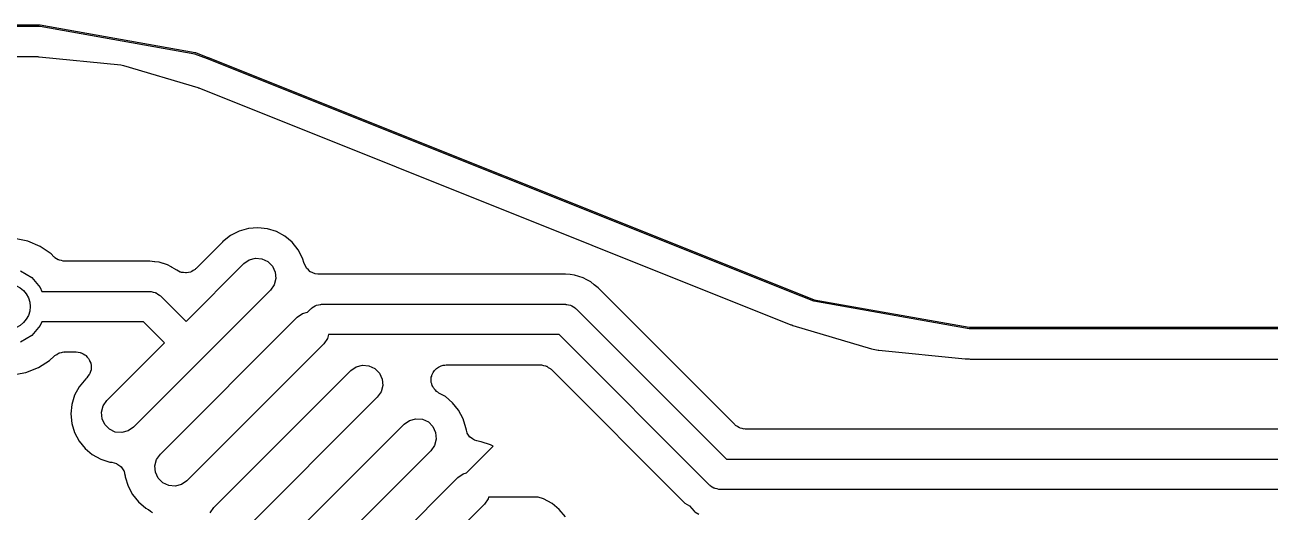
# Model space of a CAD drawing. Extents: x 69.6 to 139.6, y -158 to -61.
# Drawn here: x 106.91 to 115.15, y -97.25 to -94.03 of the extents above; entities that cross this region are included whole.
import ezdxf

# ---------------------------------------------------------------- set-up
doc = ezdxf.new("R2010")
doc.units = 0
doc.header["$MEASUREMENT"] = 0
doc.layers.add('BLACK', color=7, linetype='CONTINUOUS')

msp = doc.modelspace()

# ---------------------------------------------------------------- linework, layer by layer
at = {"layer": 'Black'}
for p, q in [((102.166, -94.027), (107.011, -94.027)), ((107.011, -94.037), (102.166, -94.037)), ((107.011, -94.027), (107.012, -94.0273)), ((107.012, -94.0367), (107.011, -94.037)), ((107.012, -94.0273), (107.013, -94.0278)), ((107.013, -94.0362), (107.012, -94.0367)), ((107.013, -94.0277), (107.015, -94.0271)), ((107.013, -94.0278), (107.013, -94.0277)), ((107.013, -94.0364), (107.013, -94.0362)), ((107.015, -94.037), (107.013, -94.0364)), ((107.015, -94.0271), (107.017, -94.0271)), ((108.04, -94.2196), (107.015, -94.037)), ((107.017, -94.0271), (108.042, -94.2098)), ((108.123, -94.2513), (108.04, -94.2196)), ((108.042, -94.2098), (108.043, -94.21)), ((108.043, -94.21), (108.043, -94.2101)), ((108.043, -94.2101), (108.126, -94.2419)), ((102.175, -94.237), (107.001, -94.237)), ((107.001, -94.237), (107.005, -94.2379)), ((107.005, -94.2379), (107.01, -94.2375)), ((107.01, -94.2375), (107.549, -94.2913)), ((107.549, -94.2913), (107.558, -94.2938)), ((107.558, -94.2938), (107.568, -94.2949)), ((107.568, -94.2949), (108.058, -94.441)), ((112.05, -95.8221), (108.123, -94.2513)), ((108.126, -94.2419), (108.126, -94.2419)), ((108.126, -94.2419), (108.127, -94.242)), ((108.127, -94.242), (112.054, -95.8128)), ((108.058, -94.441), (108.062, -94.4431)), ((108.062, -94.4431), (108.066, -94.444)), ((108.066, -94.444), (111.971, -96.0059)), ((108.393, -95.3737), (108.332, -95.3913)), ((108.456, -95.3682), (108.393, -95.3737)), ((108.519, -95.375), (108.456, -95.3682)), ((108.579, -95.3939), (108.519, -95.375)), ((106.934, -95.458), (106.847, -95.4403)), ((107.015, -95.4922), (106.934, -95.458)), ((108.276, -95.4204), (108.223, -95.4627)), ((108.332, -95.3913), (108.276, -95.4204)), ((108.634, -95.4242), (108.579, -95.3939)), ((108.683, -95.4646), (108.634, -95.4242)), ((107.088, -95.5416), (107.015, -95.4922)), ((107.107, -95.5605), (107.088, -95.5416)), ((108.223, -95.463), (108.047, -95.6384)), ((108.223, -95.4627), (108.223, -95.463)), ((108.723, -95.5138), (108.683, -95.4646)), ((108.752, -95.5697), (108.723, -95.5138)), ((107.111, -95.5631), (107.107, -95.5605)), ((107.114, -95.5666), (107.111, -95.5631)), ((107.125, -95.573), (107.114, -95.5666)), ((107.135, -95.5805), (107.125, -95.573)), ((107.14, -95.5817), (107.135, -95.5805)), ((107.144, -95.584), (107.14, -95.5817)), ((107.156, -95.5862), (107.144, -95.584)), ((107.169, -95.5896), (107.156, -95.5862)), ((107.173, -95.5892), (107.169, -95.5896)), ((107.178, -95.59), (107.173, -95.5892)), ((107.741, -95.59), (107.178, -95.59)), ((107.773, -95.5935), (107.741, -95.59)), ((107.774, -95.5936), (107.773, -95.5935)), ((107.773, -95.5935), (107.773, -95.5935)), ((107.802, -95.5965), (107.774, -95.5936)), ((107.83, -95.6052), (107.802, -95.5965)), ((107.83, -95.6053), (107.83, -95.6052)), ((107.831, -95.6056), (107.83, -95.6053)), ((107.858, -95.6139), (107.831, -95.6056)), ((107.883, -95.6278), (107.858, -95.6139)), ((107.981, -95.9878), (108.363, -95.6057)), ((108.363, -95.6057), (108.398, -95.5809)), ((108.398, -95.5809), (108.44, -95.5697)), ((108.44, -95.5697), (108.483, -95.5735)), ((108.483, -95.5735), (108.522, -95.5917)), ((108.522, -95.5917), (108.553, -95.6223)), ((108.553, -95.6223), (108.571, -95.6615)), ((108.763, -95.6054), (108.752, -95.5697)), ((108.77, -95.6201), (108.763, -95.6054)), ((108.777, -95.635), (108.77, -95.6201)), ((106.886, -95.6542), (106.961, -95.6978)), ((106.961, -95.6978), (107.017, -95.7645)), ((107.884, -95.6279), (107.883, -95.6278)), ((107.884, -95.6283), (107.884, -95.6279)), ((107.909, -95.6418), (107.884, -95.6283)), ((107.912, -95.6443), (107.909, -95.6418)), ((107.916, -95.6465), (107.912, -95.6443)), ((107.919, -95.6496), (107.916, -95.6465)), ((107.931, -95.6551), (107.919, -95.6496)), ((107.942, -95.6616), (107.931, -95.6551)), ((107.947, -95.6624), (107.942, -95.6616)), ((107.951, -95.6643), (107.947, -95.6624)), ((107.964, -95.6654), (107.951, -95.6643)), ((107.977, -95.6677), (107.964, -95.6654)), ((107.981, -95.6669), (107.977, -95.6677)), ((107.985, -95.6673), (107.981, -95.6669)), ((107.998, -95.6639), (107.985, -95.6673)), ((108.011, -95.6616), (107.998, -95.6639)), ((108.015, -95.6594), (108.011, -95.6616)), ((108.019, -95.6583), (108.015, -95.6594)), ((108.029, -95.6508), (108.019, -95.6583)), ((108.041, -95.6443), (108.029, -95.6508)), ((108.044, -95.6409), (108.041, -95.6443)), ((108.047, -95.6384), (108.044, -95.6409)), ((108.575, -95.7045), (108.564, -95.7463)), ((108.571, -95.6615), (108.575, -95.7045)), ((108.778, -95.6356), (108.777, -95.635)), ((108.778, -95.6364), (108.778, -95.6356)), ((108.79, -95.6477), (108.778, -95.6364)), ((108.802, -95.6593), (108.79, -95.6477)), ((108.803, -95.6597), (108.802, -95.6593)), ((108.804, -95.6603), (108.803, -95.6597)), ((108.819, -95.6668), (108.804, -95.6603)), ((108.834, -95.6737), (108.819, -95.6668)), ((108.835, -95.6737), (108.834, -95.6737)), ((108.836, -95.6741), (108.835, -95.6737)), ((108.852, -95.6751), (108.836, -95.6741)), ((108.869, -95.6763), (108.852, -95.6751)), ((108.882, -95.675), (108.869, -95.6763)), ((110.49, -95.675), (108.882, -95.675)), ((110.521, -95.6785), (110.49, -95.675)), ((110.522, -95.6785), (110.521, -95.6785)), ((110.522, -95.6786), (110.522, -95.6785)), ((110.551, -95.6815), (110.522, -95.6786)), ((110.578, -95.6902), (110.551, -95.6815)), ((110.579, -95.6903), (110.578, -95.6902)), ((110.579, -95.6906), (110.579, -95.6903)), ((110.607, -95.6989), (110.579, -95.6906)), ((110.632, -95.7128), (110.607, -95.6989)), ((107.017, -95.7645), (107.027, -95.79)), ((107.027, -95.79), (107.741, -95.79)), ((108.539, -95.7817), (107.633, -96.6874)), ((107.741, -95.79), (107.746, -95.7908)), ((107.746, -95.7908), (107.75, -95.7904)), ((107.75, -95.7904), (107.763, -95.7938)), ((108.564, -95.7463), (108.539, -95.7817)), ((110.632, -95.7129), (110.632, -95.7128)), ((110.633, -95.7133), (110.632, -95.7129)), ((110.658, -95.7268), (110.633, -95.7133)), ((110.68, -95.7453), (110.658, -95.7268)), ((110.68, -95.7455), (110.68, -95.7453)), ((110.681, -95.746), (110.68, -95.7455)), ((110.706, -95.7663), (110.681, -95.746)), ((111.61, -96.6707), (110.706, -95.7663)), ((107.763, -95.7938), (107.776, -95.796)), ((107.776, -95.796), (107.779, -95.7982)), ((107.779, -95.7982), (107.784, -95.7994)), ((107.784, -95.7994), (107.794, -95.8069)), ((107.794, -95.8069), (107.806, -95.8134)), ((107.806, -95.8134), (107.808, -95.8168)), ((107.808, -95.8168), (107.812, -95.8193)), ((107.812, -95.8193), (107.981, -95.9878)), ((112.133, -95.854), (112.05, -95.8221)), ((112.05, -95.8221), (112.05, -95.8221)), ((112.05, -95.8221), (112.05, -95.8221)), ((112.054, -95.8128), (112.136, -95.8444)), ((112.134, -95.854), (112.133, -95.854)), ((112.134, -95.8542), (112.134, -95.854)), ((113.16, -96.0369), (112.134, -95.8542)), ((112.136, -95.8444), (113.162, -96.0271)), ((108.717, -95.9595), (108.752, -95.9347)), ((108.752, -95.9347), (108.785, -95.9259)), ((108.785, -95.9259), (108.806, -95.9043)), ((108.806, -95.9043), (108.81, -95.9018)), ((108.81, -95.9018), (108.813, -95.8984)), ((108.813, -95.8984), (108.824, -95.8919)), ((108.824, -95.8919), (108.835, -95.8844)), ((108.835, -95.8844), (108.839, -95.8832)), ((108.839, -95.8832), (108.843, -95.881)), ((108.843, -95.881), (108.856, -95.8788)), ((108.856, -95.8788), (108.868, -95.8754)), ((108.868, -95.8754), (108.873, -95.8758)), ((108.873, -95.8758), (108.877, -95.875)), ((108.877, -95.875), (110.49, -95.875)), ((110.49, -95.875), (110.494, -95.8758)), ((110.494, -95.8758), (110.499, -95.8754)), ((110.499, -95.8754), (110.511, -95.8788)), ((110.511, -95.8788), (110.524, -95.881)), ((110.524, -95.881), (110.528, -95.8832)), ((110.528, -95.8832), (110.532, -95.8844)), ((110.532, -95.8844), (110.543, -95.8919)), ((110.543, -95.8919), (110.554, -95.8984)), ((110.554, -95.8984), (110.557, -95.9018)), ((110.557, -95.9018), (110.561, -95.9043)), ((110.561, -95.9043), (111.556, -96.9)), ((107.017, -96.0155), (106.961, -96.0822)), ((107.027, -95.99), (107.017, -96.0155)), ((107.7, -95.99), (107.027, -95.99)), ((107.839, -96.1293), (107.7, -95.99)), ((107.811, -96.8652), (108.717, -95.9595)), ((111.971, -96.0059), (111.977, -96.0075)), ((111.977, -96.0075), (111.982, -96.0102)), ((111.982, -96.0102), (111.988, -96.0115)), ((111.988, -96.0115), (111.995, -96.0144)), ((111.995, -96.0144), (112.515, -96.1694)), ((113.162, -96.0369), (113.16, -96.0369)), ((113.162, -96.0271), (113.163, -96.0277)), ((113.163, -96.0364), (113.162, -96.0369)), ((113.163, -96.0278), (113.164, -96.0273)), ((113.163, -96.0277), (113.163, -96.0278)), ((113.164, -96.0367), (113.163, -96.0362)), ((113.163, -96.0362), (113.163, -96.0364)), ((113.164, -96.0273), (113.166, -96.027)), ((113.166, -96.037), (113.164, -96.0367)), ((113.166, -96.027), (123.004, -96.027)), ((123.004, -96.037), (113.166, -96.037)), ((106.961, -96.0822), (106.886, -96.1258)), ((108.917, -96.1001), (108.893, -96.1355)), ((108.924, -96.075), (108.917, -96.1001)), ((110.449, -96.075), (108.924, -96.075)), ((111.444, -97.0707), (110.449, -96.075)), ((107.126, -96.2063), (107.137, -96.1984)), ((107.137, -96.1984), (107.141, -96.1976)), ((107.141, -96.1976), (107.143, -96.196)), ((107.143, -96.196), (107.157, -96.1936)), ((107.157, -96.1936), (107.171, -96.1902)), ((107.171, -96.1902), (107.174, -96.1906)), ((107.174, -96.1906), (107.178, -96.19)), ((107.178, -96.19), (107.254, -96.19)), ((107.254, -96.19), (107.267, -96.1923)), ((107.267, -96.1923), (107.28, -96.1934)), ((107.28, -96.1934), (107.284, -96.1953)), ((107.284, -96.1953), (107.288, -96.196)), ((107.288, -96.196), (107.3, -96.2026)), ((107.457, -96.5114), (107.839, -96.1293)), ((108.893, -96.1355), (107.987, -97.0413)), ((112.515, -96.1694), (112.56, -96.1782)), ((112.56, -96.1782), (112.561, -96.1786)), ((112.561, -96.1786), (112.562, -96.1786)), ((112.562, -96.1786), (112.564, -96.1784)), ((112.564, -96.1784), (113.135, -96.2355)), ((107.004, -96.2936), (107.078, -96.2463)), ((107.078, -96.2463), (107.109, -96.2176)), ((107.109, -96.2176), (107.111, -96.2158)), ((107.111, -96.2158), (107.113, -96.2134)), ((107.113, -96.2134), (107.126, -96.2063)), ((107.3, -96.2026), (107.312, -96.2081)), ((107.312, -96.2081), (107.315, -96.2112)), ((107.315, -96.2112), (107.318, -96.2134)), ((107.318, -96.2134), (107.327, -96.2234)), ((107.327, -96.2234), (107.336, -96.2326)), ((107.336, -96.2326), (107.338, -96.2366)), ((107.338, -96.2366), (107.341, -96.24)), ((107.341, -96.24), (107.345, -96.2523)), ((107.345, -96.2523), (107.351, -96.2641)), ((107.351, -96.2641), (107.351, -96.2685)), ((107.351, -96.2685), (107.353, -96.2726)), ((107.353, -96.2726), (107.353, -96.2857)), ((109.106, -96.2885), (109.148, -96.2773)), ((109.148, -96.2773), (109.191, -96.2811)), ((109.191, -96.2811), (109.23, -96.2994)), ((109.659, -96.286), (109.668, -96.281)), ((109.668, -96.281), (109.675, -96.2797)), ((109.675, -96.2797), (109.682, -96.277)), ((109.682, -96.277), (109.692, -96.2767)), ((109.692, -96.2767), (109.702, -96.275)), ((109.702, -96.275), (110.324, -96.275)), ((110.324, -96.275), (110.329, -96.2758)), ((110.329, -96.2758), (110.333, -96.2754)), ((110.333, -96.2754), (110.346, -96.2788)), ((110.346, -96.2788), (110.359, -96.281)), ((110.359, -96.281), (110.362, -96.2832)), ((110.362, -96.2832), (110.367, -96.2844)), ((110.367, -96.2844), (110.377, -96.2919)), ((113.135, -96.2355), (113.149, -96.2355)), ((113.149, -96.2355), (113.154, -96.2365)), ((113.154, -96.2365), (113.16, -96.2362)), ((113.16, -96.2362), (113.168, -96.237)), ((113.168, -96.237), (122.999, -96.237)), ((106.835, -96.3408), (106.922, -96.3255)), ((106.922, -96.3255), (107.004, -96.2936)), ((107.325, -96.3607), (107.317, -96.3681)), ((107.332, -96.35), (107.325, -96.3607)), ((107.341, -96.34), (107.332, -96.35)), ((107.342, -96.3359), (107.341, -96.34)), ((107.345, -96.3323), (107.342, -96.3359)), ((107.348, -96.3196), (107.345, -96.3323)), ((107.353, -96.3074), (107.348, -96.3196)), ((107.353, -96.2857), (107.354, -96.2987)), ((107.354, -96.2987), (107.353, -96.303)), ((107.353, -96.303), (107.353, -96.3074)), ((108.165, -97.2191), (109.07, -96.3133)), ((109.07, -96.3133), (109.106, -96.2885)), ((109.23, -96.2994), (109.26, -96.3299)), ((109.26, -96.3299), (109.279, -96.3691)), ((109.603, -96.3576), (109.606, -96.3506)), ((109.603, -96.3676), (109.603, -96.3576)), ((109.606, -96.3506), (109.607, -96.3431)), ((109.607, -96.3431), (109.612, -96.3344)), ((109.612, -96.3344), (109.615, -96.325)), ((109.615, -96.325), (109.62, -96.3192)), ((109.62, -96.3192), (109.624, -96.3126)), ((109.624, -96.3126), (109.631, -96.306)), ((109.631, -96.306), (109.638, -96.2984)), ((109.638, -96.2984), (109.644, -96.2946)), ((109.644, -96.2946), (109.65, -96.2896)), ((109.65, -96.2896), (109.659, -96.286)), ((110.377, -96.2919), (110.389, -96.2984)), ((110.389, -96.2984), (110.391, -96.3018)), ((110.391, -96.3018), (110.395, -96.3043)), ((110.395, -96.3043), (111.281, -97.1902)), ((107.274, -96.4208), (107.244, -96.4765)), ((107.317, -96.3681), (107.274, -96.4208)), ((109.282, -96.4122), (109.271, -96.4539)), ((109.279, -96.3691), (109.282, -96.4122)), ((109.602, -96.3774), (109.603, -96.3676)), ((109.603, -96.3848), (109.602, -96.3774)), ((109.603, -96.3924), (109.603, -96.3848)), ((109.607, -96.4017), (109.603, -96.3924)), ((109.609, -96.4115), (109.607, -96.4017)), ((109.613, -96.4179), (109.609, -96.4115)), ((109.615, -96.425), (109.613, -96.4179)), ((109.622, -96.4326), (109.615, -96.425)), ((109.627, -96.4411), (109.622, -96.4326)), ((109.633, -96.4458), (109.627, -96.4411)), ((109.638, -96.4516), (109.633, -96.4458)), ((107.244, -96.4765), (107.226, -96.537)), ((107.432, -96.5468), (107.457, -96.5114)), ((109.246, -96.4893), (108.341, -97.3951)), ((109.271, -96.4539), (109.246, -96.4893)), ((109.646, -96.4566), (109.638, -96.4516)), ((109.654, -96.4628), (109.646, -96.4566)), ((109.696, -96.4856), (109.654, -96.4628)), ((109.744, -96.5261), (109.696, -96.4856)), ((109.784, -96.5752), (109.744, -96.5261)), ((107.226, -96.537), (107.219, -96.5999)), ((107.219, -96.5999), (107.225, -96.6628)), ((107.421, -96.5886), (107.432, -96.5468)), ((107.425, -96.6316), (107.421, -96.5886)), ((109.814, -96.6312), (109.784, -96.5752)), ((107.225, -96.6628), (107.244, -96.7234)), ((107.443, -96.6708), (107.425, -96.6316)), ((107.474, -96.7014), (107.443, -96.6708)), ((107.633, -96.6874), (107.598, -96.7122)), ((108.518, -97.5729), (109.424, -96.6672)), ((109.424, -96.6672), (109.46, -96.6424)), ((109.46, -96.6424), (109.501, -96.6312)), ((109.501, -96.6312), (109.544, -96.6349)), ((109.544, -96.6349), (109.584, -96.6532)), ((109.584, -96.6532), (109.614, -96.6838)), ((109.614, -96.6838), (109.632, -96.7229)), ((109.832, -96.6918), (109.814, -96.6312)), ((109.832, -96.6928), (109.832, -96.6918)), ((109.836, -96.7083), (109.832, -96.6928)), ((111.614, -96.6732), (111.61, -96.6707)), ((111.616, -96.6766), (111.614, -96.6732)), ((111.628, -96.6831), (111.616, -96.6766)), ((111.638, -96.6906), (111.628, -96.6831)), ((111.643, -96.6918), (111.638, -96.6906)), ((111.646, -96.694), (111.643, -96.6918)), ((111.659, -96.6962), (111.646, -96.694)), ((111.672, -96.6996), (111.659, -96.6962)), ((107.244, -96.7234), (107.273, -96.7793)), ((107.513, -96.7196), (107.474, -96.7014)), ((107.556, -96.7234), (107.513, -96.7196)), ((107.598, -96.7122), (107.556, -96.7234)), ((109.636, -96.766), (109.625, -96.8078)), ((109.632, -96.7229), (109.636, -96.766)), ((109.84, -96.7239), (109.836, -96.7083)), ((109.841, -96.725), (109.84, -96.7239)), ((109.841, -96.7262), (109.841, -96.725)), ((109.85, -96.7394), (109.841, -96.7262)), ((109.859, -96.7527), (109.85, -96.7394)), ((109.861, -96.7535), (109.859, -96.7527)), ((109.861, -96.7546), (109.861, -96.7535)), ((109.875, -96.7637), (109.861, -96.7546)), ((109.888, -96.7732), (109.875, -96.7637)), ((109.889, -96.7735), (109.888, -96.7732)), ((109.89, -96.7743), (109.889, -96.7735)), ((109.905, -96.7783), (109.89, -96.7743)), ((109.921, -96.7828), (109.905, -96.7783)), ((111.676, -96.6992), (111.672, -96.6996)), ((111.681, -96.7), (111.676, -96.6992)), ((124.614, -96.7), (111.681, -96.7)), ((107.273, -96.7793), (107.313, -96.8285)), ((107.313, -96.8285), (107.361, -96.869)), ((109.6, -96.8432), (108.695, -97.7489)), ((109.625, -96.8078), (109.6, -96.8432)), ((109.837, -96.99), (110.013, -96.8136)), ((109.932, -96.7839), (109.921, -96.7828)), ((109.994, -96.8033), (109.932, -96.7839)), ((110.013, -96.8136), (109.994, -96.8033)), ((107.361, -96.869), (107.417, -96.8992)), ((107.417, -96.8992), (107.477, -96.9181)), ((107.477, -96.9181), (107.49, -96.9195)), ((107.49, -96.9195), (107.505, -96.924)), ((107.505, -96.924), (107.521, -96.928)), ((107.521, -96.928), (107.522, -96.9288)), ((107.522, -96.9288), (107.523, -96.9292)), ((107.523, -96.9292), (107.536, -96.9386)), ((107.536, -96.9386), (107.549, -96.9477)), ((107.775, -96.9424), (107.786, -96.9006)), ((107.779, -96.9855), (107.775, -96.9424)), ((107.786, -96.9006), (107.811, -96.8652)), ((111.556, -96.9), (124.739, -96.9)), ((107.549, -96.9477), (107.55, -96.9489)), ((107.55, -96.9489), (107.551, -96.9497)), ((107.551, -96.9497), (107.56, -96.963)), ((107.56, -96.963), (107.569, -96.976)), ((107.569, -96.976), (107.57, -96.9774)), ((107.57, -96.9774), (107.571, -96.9786)), ((107.571, -96.9786), (107.574, -96.9941)), ((107.574, -96.9941), (107.579, -97.0095)), ((107.579, -97.0095), (107.579, -97.0166)), ((107.579, -97.0166), (107.597, -97.0772)), ((107.797, -97.0246), (107.779, -96.9855)), ((107.827, -97.0552), (107.797, -97.0246)), ((109.331, -97.4681), (109.778, -97.021)), ((109.778, -97.021), (109.813, -96.9962)), ((109.813, -96.9962), (109.837, -96.99)), ((107.597, -97.0772), (107.627, -97.1332)), ((107.867, -97.0735), (107.827, -97.0552)), ((107.91, -97.0772), (107.867, -97.0735)), ((107.951, -97.066), (107.91, -97.0772)), ((107.987, -97.0413), (107.951, -97.066)), ((111.448, -97.0732), (111.444, -97.0707)), ((111.451, -97.0766), (111.448, -97.0732)), ((111.462, -97.0831), (111.451, -97.0766)), ((111.473, -97.0906), (111.462, -97.0831)), ((111.477, -97.0918), (111.473, -97.0906)), ((111.481, -97.094), (111.477, -97.0918)), ((111.494, -97.0962), (111.481, -97.094)), ((111.506, -97.0996), (111.494, -97.0962)), ((111.511, -97.0992), (111.506, -97.0996)), ((111.515, -97.1), (111.511, -97.0992)), ((124.78, -97.1), (111.515, -97.1)), ((107.627, -97.1332), (107.667, -97.1823)), ((107.667, -97.1823), (107.715, -97.2228)), ((109.979, -97.1616), (109.954, -97.197)), ((109.982, -97.15), (109.979, -97.1616)), ((110.31, -97.15), (109.982, -97.15)), ((110.346, -97.1612), (110.31, -97.15)), ((110.402, -97.1915), (110.346, -97.1612)), ((111.281, -97.1902), (111.311, -97.2078)), ((107.715, -97.2228), (107.73, -97.2311)), ((107.73, -97.2311), (107.731, -97.2318)), ((107.731, -97.2318), (107.732, -97.2323)), ((107.732, -97.2323), (107.745, -97.2426)), ((107.745, -97.2426), (107.758, -97.2527)), ((108.14, -97.2545), (108.165, -97.2191)), ((109.954, -97.197), (109.507, -97.6442)), ((110.45, -97.2319), (110.402, -97.1915)), ((110.49, -97.2811), (110.45, -97.2319)), ((111.311, -97.2078), (111.341, -97.2431)), ((111.341, -97.2431), (111.347, -97.2481)), ((111.347, -97.2481), (111.372, -97.2617))]:
    msp.add_line(p, q, dxfattribs=at)
msp.add_circle((106.8, -95.89), 0.15, dxfattribs=at)

doc.saveas('drawing.dxf')
